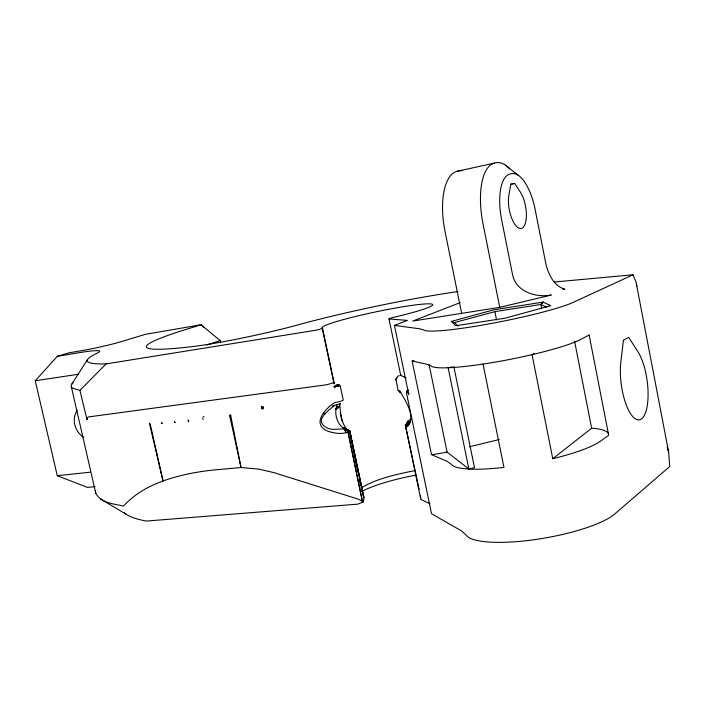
<?xml version="1.0" encoding="UTF-8"?>
<svg xmlns="http://www.w3.org/2000/svg" width="705" height="705" viewBox="0 0 705 705"><rect width="100%" height="100%" fill="white"/><g stroke="black" fill="none" stroke-linecap="round" stroke-linejoin="round"><path stroke-width="1.06" d="M407.305 390.729L406.6 393.337L407.305 390.729L408.512 390.147L406.582 391.83L406.538 393.187L431.531 513.707L461.378 530.83L465.979 534.919A77.938 18.356 -9.9 0 0 534.337 539.678A77.938 18.356 -9.9 0 0 614.628 514.068L669.724 466.534L668.648 452.169L636.025 282.018L633.019 274.791L554.112 282.035M420.497 495.73L420.894 499.466L430.041 503.758M396.175 379.836L396.897 377.466L396.175 379.836L396.245 378.567M396.06 379.792L396.139 378.523M337.105 404.529C333.183 414.831 338.056 428.684 349.786 430.931L363.965 497.8L363.375 501.872L357.884 504.128L146.349 521.065A281.039 48.046 -11.5 0 1 123.939 512.526M335.862 409.349L337.792 407.992L337.968 406.811L339.748 405.974L340.048 403.613M406.794 391.663L406.538 393.187L406.67 391.998M337.29 384.683L338.62 384.674L337.21 385L338.62 384.674L340.348 386.507L343.22 399.955A6.257 0.828 -11.9 0 1 337.73 402L334.54 402.705C324.908 408.68 311.046 424.489 328.063 431.293C334.681 433.399 343.881 434.967 349.786 430.931M86.644 418.215L86.971 419.422L86.918 417.783L88.715 416.902L324.926 385A6.186 1.19 -14.6 0 0 332.152 382.974L333.465 382.841L334.311 383.723L322.485 328.195A56.462 4.591 -11.8 0 1 367.754 313.619A56.462 4.591 -11.8 0 1 431.152 303.952A56.462 4.591 -11.8 0 1 393.416 317.391A6.477 0.546 -11.8 0 0 389.222 318.951L407.428 320.405L394.43 325.402L408.759 394.43L408.715 393.029M340.348 386.507L339.739 385.344L338.153 384.481M419.123 489.314L405.366 425.133L407.067 423.617M77.171 410.213L75.779 413.104A16.189 12.179 69.9 0 0 81.683 435.884L83.754 437.294M405.366 425.133L406.873 426.005L408.979 421.652M411.315 418.981L407.851 421.176L405.692 425.564L408.098 421.467L410.583 421.652L407.701 425.987M406.741 425.961L409.164 421.687M407.605 421.678L406.186 424.172L408.336 420.621M71.355 386.833L95.739 493.139C100.612 503.15 114.034 503.872 123.595 506.04C139.793 488.045 163.586 479.409 186.64 474.262A230.658 92.663 13.1 0 1 214.346 469.944L241.031 467.538L229.724 415.915L230.535 414.566L241.031 467.538L258.382 469.045L273.76 472.579L358.36 499.184L363.375 501.872M322.485 328.195A6.204 0.511 -12 0 1 319.762 329.27A6.204 0.511 -12 0 1 313.355 330.636L106.147 363.886L79.912 390.42L72.307 388.006A305.6 25.547 -11.9 0 1 71.769 384.216L87.579 359.462M406.873 426.005L407.596 426.023L410.583 421.652M406.582 391.83L407.428 390.605M202.987 417.166L203.912 416.479M340.427 403.709L332.734 405.965L334.434 405.331C330.037 409.552 314.465 419.51 324.899 426.525C332.337 432.747 342.868 425.926 349.795 431.072M95.14 486.644L87.464 487.411L57.264 475.716L35.25 380.762L57.308 356.333L69.407 352.729L82.335 350.544A27.918 1.683 -12.6 0 0 121.762 341.476L145.38 334.329L201.066 324.758L220.172 340.577L220.639 342.718M451.385 321.401L454.478 322.555L494.945 311.636L540.867 304.463L543.009 302.101L550.772 305.679L504.895 318.246L457.228 325.525L455.527 325.622L451.385 321.401L493.712 309.848L543.009 302.101M336.505 406.494L337.968 406.811L335.994 408.944L339.748 406.406M337.792 407.992L339.748 405.974C340.806 414.055 341.405 423.546 347.292 429.715L343.749 428.023M541.616 308.693L540.867 304.463L543.326 302.137M336.118 408.539L337.968 406.811M552.773 458.708L591.645 428.199A81.93 15.36 -10.4 0 1 608.565 435.39L600.378 441.224A78.29 14.673 -10.4 0 1 552.773 458.708L532.063 354.65L533.958 353.584M400.678 375.13L401.075 375.016M361.621 487.587C377.73 478.228 396.342 474.395 414.399 470.676M589.001 335.078L580.488 339.537A78.793 9.473 -11.1 0 1 450.539 367.649L444.511 367.86A78.793 9.473 -11.1 0 1 431.222 365.992L427.071 364.265L412.134 361.031L431.495 454.628L447.058 461.29L451.464 464.401A78.29 14.673 -10.4 0 0 465.194 468.772L471.301 469.151A78.29 14.673 -10.4 0 0 503.952 467.415L483.04 364.062M633.019 274.791L573.209 302.366A78.978 7.552 -11.3 0 1 490.847 323.569A78.978 7.552 -11.3 0 1 423.82 330.019L419.766 328.803L394.43 325.402M397.32 376.514L399.321 375.589M337.616 385.661L334.311 386.842L334.099 386.34L337.616 385.661L338.55 386.455L334.099 386.34M460.136 302.656L412.725 321.075L499.748 307.345L551.24 295.043C536.267 297.854 516.386 291.958 512.702 275.355L501.634 219.784A41.683 16.638 79.8 0 1 507.882 174.875A73.241 29.222 80.3 0 1 511.566 173.659A41.586 16.559 79.8 0 1 535.254 209.967L545.67 262.877C548.041 273.452 553.416 286.036 564.82 289.182L562.678 289.173M395.937 379.378L398.158 390.596L399.805 390.87C404.52 399.603 416.681 416.584 407.596 426.023M206.662 345.062L220.172 340.577M261.405 406.82L262.939 406.406L263.547 408.574L261.978 408.997L261.405 406.82L263.212 407.384L261.661 407.798L263.547 408.574M514.641 183.388L510.825 184.313L508.904 194.985A20.824 8.301 79.7 0 0 514.535 223.882A20.824 8.301 79.7 0 0 525.921 220.929A20.824 8.301 79.7 0 0 520.299 192.033L514.641 183.388L510.411 184.269M469.389 446.776L499.263 439.55M429.081 364.582L447.093 452.081L468.869 469.001L474.491 467.723L453.809 366.468M450.028 367.314L451.914 366.891M457.43 171.218L494.584 163.093M57.308 356.333L75.823 353.223A70.271 4.494 -12.8 0 1 97.299 353.064A289.605 20.004 -11.9 0 0 87.217 360.449A283.789 19.608 -11.9 0 0 106.147 363.886M35.25 380.762L78.184 374.293M229.724 415.915L230.658 415.783M202.714 418.215L203.163 419.378M57.264 475.716L90.028 472.209M149.398 424.304L150.28 424.251L163.022 481.004L149.372 423.123L150.28 424.251M336.937 384.533L338.62 384.674M343.908 428.085L345.688 428.534L349.618 431.381L345.794 428.772M399.515 391.848L400.722 392.614L398.158 390.596M406.159 377.871L400.74 375.43L388.966 318.792M325.014 413.835L323.366 413.156L324.776 414.082M540.867 304.463L546.498 307.168M348.147 430.209L344.199 428.155L348.296 430.297M335.483 385.908L336.144 386.278L334.628 387.803L334.311 386.842M100.815 499.122L126.389 514.394M349.795 431.152L345.864 428.693L349.733 431.231L363.965 497.8M345.441 428.984L349.213 431.645L345.591 428.904M505.362 165.111L518.325 175.342M203.348 327.102L201.066 324.758L187.38 328.988A221.493 15.193 -11.9 0 0 193.091 346.507A77.259 5.64 -12.2 0 0 298.4 324.776A132.425 10.804 -11.8 0 1 457.906 291.579M454.478 322.555L457.942 326.142M363.498 496.91L349.733 431.231M86.971 419.422L79.912 390.42M400.405 392.095L400.722 392.614M344.375 429.222L346.049 432.676L344.815 429.142M667.238 447.12L668.648 452.169M322.159 327.904L334.064 383.82M340.242 412.857L341.846 420.383M347.909 432.174L362.326 501.088L348.2 432.068M405.393 425.23L420.612 498.435M448.142 367.728L468.869 469.001M349.645 430.817L358.149 472.297M361.207 487.19L361.647 489.323M349.574 430.764L358.131 472.279M461.66 313.355L445.005 231.328A54.435 23.309 79.6 0 1 454.522 172.302A85.314 36.519 80.2 0 1 459.14 170.857A54.311 23.203 79.6 0 1 462.198 170.698M499.748 307.345L483.031 223.952A55.298 22.481 79.7 0 1 491.782 164.168A86.662 35.224 80.2 0 1 496.232 162.749A55.166 22.375 79.7 0 1 509.715 168.927M496.496 319.841L494.945 311.636M574.593 341.255L591.645 428.199M589.133 334.963L608.371 433.575M95.422 490.9L95.739 493.139M636.518 284.212L636.738 286.274M414.108 360.722A32.315 3.666 -11.5 0 1 412.134 361.031M447.093 452.081A32.122 5.693 -11.1 0 1 431.495 454.628M361.55 491.544A61.978 12.452 -11.3 0 1 415.853 475.161M71.769 384.216A311.161 26.014 -11.8 0 1 72.897 382.815M623.432 340.268L620.849 362.026A37.524 13.069 82.4 0 0 630.526 413.632A37.524 13.069 82.4 0 0 647.587 403.383A37.524 13.069 82.4 0 0 637.946 351.751L628.649 337.325L623.432 340.268M188.746 421.079L188.209 421.141L188.138 419.942L188.746 421.079M175.087 422.462L174.417 422.533L174.373 421.334L175.087 422.462M162.256 423.52L161.471 423.582L161.436 422.401L162.256 423.52M360.775 485.066L359.902 480.81L360.757 485.058"/></g></svg>
